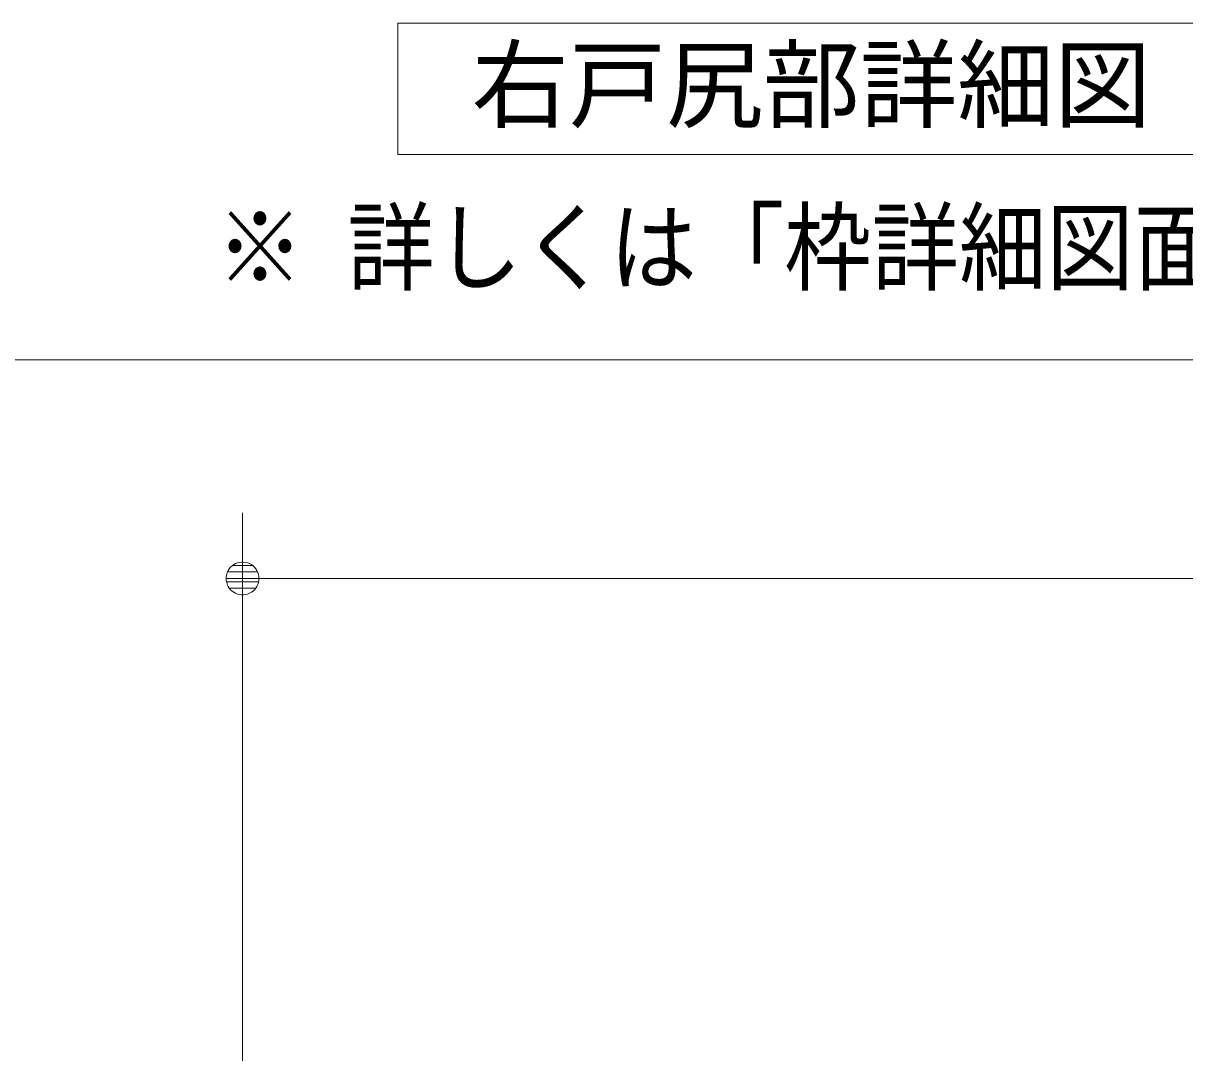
# Model space of a CAD drawing. Units: millimetres, scale not verified. Extents: x -6062 to 6062, y -3045 to 3045.
# Drawn here: x -4388 to -3857, y 1318 to 1793 of the extents above; entities that cross this region are included whole.
import ezdxf
from ezdxf.enums import TextEntityAlignment as Align

# ---------------------------------------------------------------- set-up
doc = ezdxf.new("R2010")
doc.units = ezdxf.units.MM
doc.header["$LTSCALE"] = 20
for name, color, linetype, lineweight in [('0-0_2寸法-1', 7, 'Continuous', 9), ('0-1_0', 7, 'Continuous', 9), ('0-3_2寸法-3', 7, 'Continuous', 9)]:
    doc.layers.add(name, color=color, linetype=linetype, lineweight=lineweight)
doc.styles.add('ＭＳ ゴシック', font='')
doc.styles.get('ＭＳ ゴシック').set_extended_font_data('MS Gothic')

# ---------------------------------------------------------------- blocks, each defined once
blk = doc.blocks.new('_Dot')
at = {"layer": '0-1_0'}
for p, q in [((-10, 0), (-20, 0)), ((9.78, 2), (-9.78, 2)), ((7.99, 6), (-7.99, 6)), ((9.16, -3.98), (-9.16, -3.98)), ((6, -7.98), (-6, -7.98))]:
    blk.add_line(p, q, dxfattribs=at)
for points in [[(10, 0), (9.92, 1.25), (9.69, 2.49), (9.3, 3.68), (8.76, 4.82), (8.09, 5.88), (7.29, 6.85), (6.37, 7.71), (5.36, 8.44), (4.26, 9.05), (3.09, 9.51), (1.87, 9.82), (0.63, 9.98), (-0.63, 9.98), (-1.87, 9.82), (-3.09, 9.51), (-4.26, 9.05), (-5.36, 8.44), (-6.37, 7.71), (-7.29, 6.85), (-8.09, 5.88), (-8.76, 4.82), (-9.3, 3.68), (-9.69, 2.49), (-9.92, 1.25), (-10, 0), (0, 0)], [(-10, 0), (-9.92, -1.25), (-9.69, -2.49), (-9.3, -3.68), (-8.76, -4.82), (-8.09, -5.88), (-7.29, -6.85), (-6.37, -7.71), (-5.36, -8.44), (-4.26, -9.05), (-3.09, -9.51), (-1.87, -9.82), (-0.63, -9.98), (0.63, -9.98), (1.87, -9.82), (3.09, -9.51), (4.26, -9.05), (5.36, -8.44), (6.37, -7.71), (7.29, -6.85), (8.09, -5.88), (8.76, -4.82), (9.3, -3.68), (9.69, -2.49), (9.92, -1.25), (10, 0), (0, 0)]]:
    blk.add_lwpolyline(points, close=True, dxfattribs=at)
blk = doc.blocks.new('グループ-48')
at = {"layer": '0-3_2寸法-3'}
blk.add_lwpolyline([(-48580, 35854.4), (-38580, 35854.4), (-38580, 34654.4), (-48580, 34654.4)], close=True, dxfattribs=at)
at = {"layer": '0-3_2寸法-3', "style": 'ＭＳ ゴシック'}
blk.add_text('右戸尻部詳細図 1/5', height=650.9, dxfattribs=at).set_placement((-47904.7, 34772), align=Align.BOTTOM_LEFT)

msp = doc.modelspace()

# ---------------------------------------------------------------- linework, layer by layer
at = {"layer": '0-0_2寸法-1'}
for p, q in [((-727.51, 1638.86), (-5479.49, 1638.86)), ((-4287.5, 1318.34), (-4287.5, 1568.86)), ((-1934.51, 1538.86), (-4272.49, 1538.86))]:
    msp.add_line(p, q, dxfattribs=at)

# ---------------------------------------------------------------- block references
at = {"layer": '0-0_2寸法-1', "xscale": 0.7503418, "yscale": 0.7503418, "rotation": 180}
msp.add_blockref('_Dot', (-4287.5, 1538.86), dxfattribs=at)
at = {"layer": '0-3_2寸法-3', "xscale": 0.05, "yscale": 0.05}
msp.add_blockref('グループ-48', (-1787.5, 0), dxfattribs=at)

# ---------------------------------------------------------------- texts
at = {"layer": '0-3_2寸法-3', "style": 'ＭＳ ゴシック', "width": 0.9}
msp.add_text('※ 詳しくは「枠詳細図面」を参照', height=32.55, dxfattribs=at).set_placement((-4299.54, 1664.24), align=Align.BOTTOM_LEFT)

doc.saveas('drawing.dxf')
